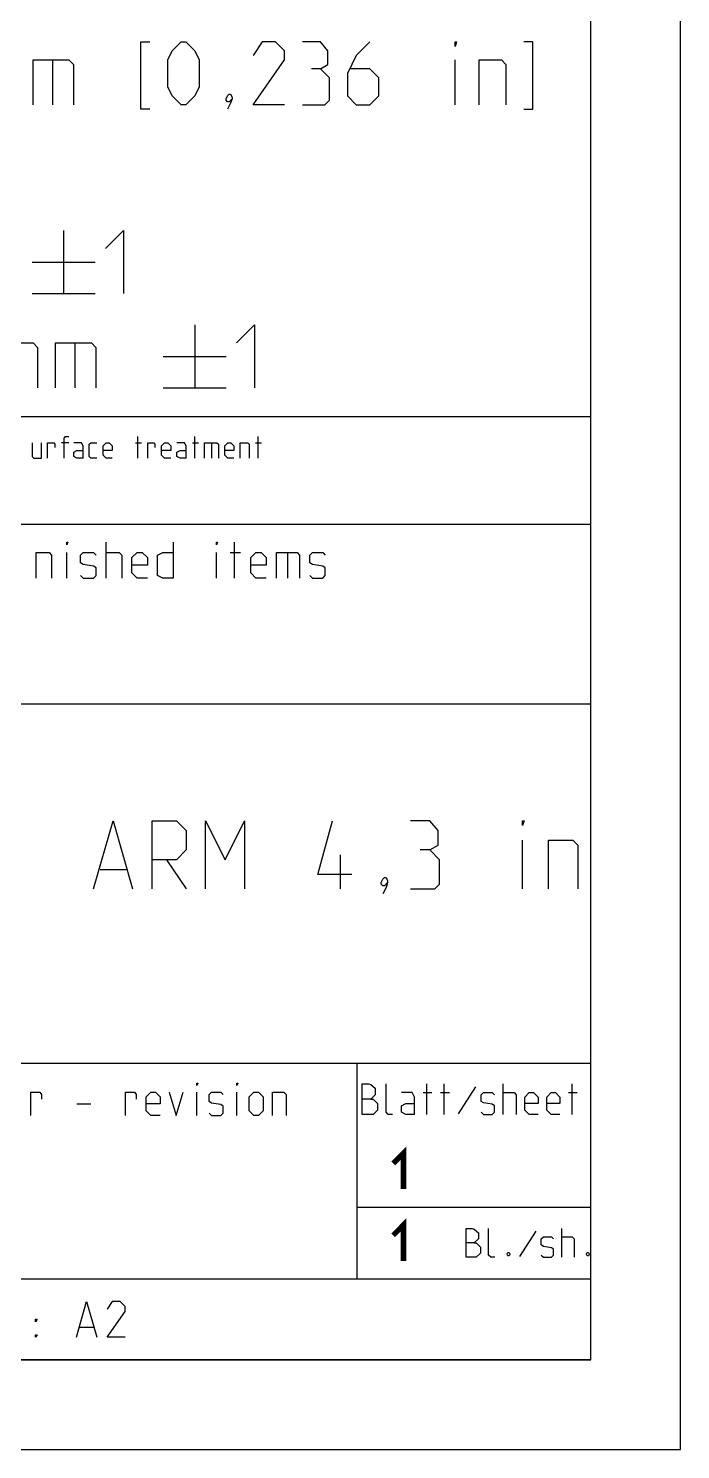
# Model space of a CAD drawing. Header units: millimetres. Extents: x 0 to 594, y 0 to 420.
# Drawn here: x 557.7 to 594, y 0 to 79.1 of the extents above; entities that cross this region are included whole.
import ezdxf

# ---------------------------------------------------------------- set-up
doc = ezdxf.new("R2010")
doc.units = ezdxf.units.MM
doc.header["$LTSCALE"] = 32.67
doc.layers.get('0').update_dxf_attribs({"linetype": 'CONTINUOUS'})

msp = doc.modelspace()

# ---------------------------------------------------------------- linework, layer by layer
at = {"color": 2, "linetype": 'CONTINUOUS'}
for p, q in [((594, 0), (594, 420)), ((559.0272, 77.3426), (559.0272, 74.8426)), ((581.4439, 74.8426), (581.4439, 77.3426)), ((559.6439, 67.8426), (559.6439, 64.3426)), ((557.8939, 66.0926), (561.3939, 66.0926)), ((557.8939, 64.3426), (561.3939, 64.3426)), ((566.9439, 62.5926), (566.9439, 59.0926)), ((560.2772, 61.5926), (560.2772, 59.0926)), ((565.1939, 60.8426), (568.6939, 60.8426)), ((565.1939, 59.0926), (568.6939, 59.0926)), ((406.9997, 57.4999), (588.9997, 57.4999)), ((588.9997, 4.9999), (588.9997, 57.4999)), ((563.7854, 55.1749), (563.7854, 56.3749)), ((566.9568, 55.1749), (566.9568, 56.3749)), ((570.4711, 55.1749), (570.4711, 56.3749)), ((559.9282, 56.032), (559.5282, 56.032)), ((563.6425, 56.032), (563.9854, 56.032)), ((566.8139, 56.032), (567.1568, 56.032)), ((567.8711, 56.032), (567.8711, 55.1749)), ((570.3282, 56.032), (570.6711, 56.032)), ((502.4997, 51.4999), (588.9997, 51.4999)), ((559.833, 48.4999), (559.833, 49.9284)), ((562.0235, 48.4999), (562.0235, 50.4999)), ((568.1663, 48.4999), (568.1663, 49.9284)), ((568.9283, 49.9284), (569.4997, 49.9284)), ((569.1663, 48.4999), (569.1663, 50.4999)), ((572.1187, 49.9284), (572.1187, 48.4999)), ((406.9997, 41.4999), (588.9997, 41.4999)), ((585.1973, 31.1999), (585.1973, 33.9141)), ((565.383, 32.8284), (566.4687, 31.1999)), ((575.064, 31.1999), (575.064, 33.0999)), ((561.6735, 32.2856), (563.1211, 32.2856)), ((406.9997, 21.4999), (588.9997, 21.4999)), ((575.9997, 9.4999), (575.9997, 21.4999)), ((567.0711, 18.5999), (567.0711, 19.8856)), ((569.2997, 18.5999), (569.2997, 19.8856)), ((579.6663, 19.8641), (580.152, 19.8641)), ((579.8687, 18.6499), (579.8687, 20.3499)), ((580.6378, 19.8641), (581.1235, 19.8641)), ((580.8402, 18.6499), (580.8402, 20.3499)), ((582.5806, 20.188), (581.6092, 18.6903)), ((584.1187, 18.6499), (584.1187, 20.3499)), ((587.7616, 19.8641), (588.2473, 19.8641)), ((587.964, 18.6499), (587.964, 20.3499)), ((560.3854, 19.2427), (561.1568, 19.2427)), ((575.9997, 13.4999), (588.9997, 13.4999)), ((585.9401, 12.1475), (585.0259, 10.7379)), ((587.3878, 10.6999), (587.3878, 12.2999)), ((406.9997, 9.4999), (588.9997, 9.4999)), ((560.5473, 6.8213), (561.3092, 6.8213)), ((406.9997, 4.9999), (588.9997, 4.9999)), ((0, 0), (594, 0))]:
    msp.add_line(p, q, dxfattribs=at)
at = {"color": 7, "linetype": 'CONTINUOUS'}
for q in [(589, 415), (20, 5)]:
    msp.add_line((589, 5), q, dxfattribs=at)
at = {"color": 2, "linetype": 'CONTINUOUS'}
for points in [[(564.4439, 74.5926), (563.9439, 74.5926), (563.9439, 78.3426), (564.4439, 78.3426)], [(565.4439, 75.8426), (565.4439, 77.3426), (565.6939, 77.8426), (566.1939, 78.3426), (566.4439, 78.3426), (566.9439, 77.8426), (567.1939, 77.3426), (567.1939, 75.8426), (566.9439, 75.3426), (566.4439, 74.8426), (566.1939, 74.8426), (565.6939, 75.3426), (565.4439, 75.8426)], [(571.9439, 74.8426), (570.1939, 74.8426), (571.9439, 77.3426), (571.9439, 77.8426), (571.4439, 78.3426), (570.6939, 78.3426), (570.1939, 77.5926)], [(573.9439, 76.8426), (574.3605, 77.0926), (574.3605, 77.8426), (573.9439, 78.3426), (572.9439, 78.3426)], [(576.6939, 78.3426), (575.9439, 77.5926), (575.4439, 76.5926), (575.4439, 75.3426), (575.9439, 74.8426), (576.6939, 74.8426), (577.1939, 75.3426), (577.1939, 76.3426), (576.6939, 76.8426), (575.6105, 76.8426)], [(581.4439, 78.0926), (581.4439, 78.3426), (581.5272, 78.3426), (581.4439, 78.0926)], [(585.2772, 74.5926), (585.7772, 74.5926), (585.7772, 78.3426), (585.2772, 78.3426)], [(557.9439, 74.8426), (557.9439, 77.3426), (559.9439, 77.3426), (560.1939, 77.0926), (560.1939, 74.8426)], [(572.9439, 74.8426), (574.1939, 74.8426), (574.4439, 75.0926), (574.4439, 76.3426), (573.9439, 76.8426), (573.4439, 76.8426)], [(582.7772, 74.8426), (582.7772, 77.3426), (584.0272, 77.3426), (584.2772, 77.0926), (584.2772, 74.8426)], [(568.9439, 75.4259), (569.0272, 75.2593), (569.0272, 75.1759), (568.8605, 75.0093), (568.7772, 75.0093), (568.6939, 75.0926), (568.6939, 75.1759), (568.7772, 75.3426), (568.8605, 75.4259), (568.9439, 75.4259)], [(569.0272, 75.1759), (568.9439, 74.9259), (568.7772, 74.5926)], [(561.9772, 66.8426), (562.9772, 67.8426), (562.9772, 64.3426)], [(569.2772, 61.5926), (570.2772, 62.5926), (570.2772, 59.0926)], [(555.9439, 59.0926), (555.9439, 61.5926), (557.9439, 61.5926), (558.1939, 61.3426), (558.1939, 59.0926)], [(559.1939, 59.0926), (559.1939, 61.5926), (561.1939, 61.5926), (561.4439, 61.3426), (561.4439, 59.0926)], [(559.6711, 55.1749), (559.6711, 56.2891), (559.7568, 56.3749), (559.9282, 56.3749)], [(557.8997, 56.032), (557.8997, 55.2606), (557.9854, 55.1749), (558.4139, 55.1749), (558.4139, 56.032)], [(558.7568, 55.1749), (558.7568, 56.032), (559.0997, 56.032), (559.1568, 55.9463), (559.1568, 55.7749)], [(560.7282, 55.1749), (560.7282, 55.8606), (560.6425, 56.032), (560.214, 56.032)], [(560.7282, 55.1749), (560.3854, 55.1749), (560.214, 55.2606), (560.214, 55.5177), (560.3854, 55.6034), (560.7282, 55.6034)], [(561.4997, 55.1749), (561.1568, 55.1749), (561.0711, 55.2606), (561.0711, 55.9463), (561.1568, 56.032), (561.4997, 56.032)], [(562.3568, 55.1749), (562.0139, 55.1749), (561.8425, 55.3463), (561.8425, 55.8606), (562.0139, 56.032), (562.1854, 56.032), (562.3568, 55.8606), (562.3568, 55.6034), (561.8425, 55.6034)], [(564.3282, 55.1749), (564.3282, 56.032), (564.6711, 56.032), (564.7282, 55.9463), (564.7282, 55.7749)], [(565.6139, 55.1749), (565.2711, 55.1749), (565.0997, 55.3463), (565.0997, 55.8606), (565.2711, 56.032), (565.4425, 56.032), (565.6139, 55.8606), (565.6139, 55.6034), (565.0997, 55.6034)], [(566.4711, 55.1749), (566.4711, 55.8606), (566.3854, 56.032), (565.9568, 56.032)], [(566.4711, 55.1749), (566.1283, 55.1749), (565.9568, 55.2606), (565.9568, 55.5177), (566.1283, 55.6034), (566.4711, 55.6034)], [(567.4997, 55.1749), (567.4997, 56.032), (568.1854, 56.032), (568.2711, 55.9463), (568.2711, 55.1749)], [(569.1282, 55.1749), (568.7854, 55.1749), (568.614, 55.3463), (568.614, 55.8606), (568.7854, 56.032), (568.9568, 56.032), (569.1282, 55.8606), (569.1282, 55.6034), (568.614, 55.6034)], [(569.4711, 55.1749), (569.4711, 56.032), (569.8997, 56.032), (569.9854, 55.9463), (569.9854, 55.1749)], [(558.1187, 48.4999), (558.1187, 49.9284), (558.833, 49.9284), (558.9759, 49.7856), (558.9759, 48.4999)], [(559.833, 50.357), (559.833, 50.4999), (559.8806, 50.4999), (559.833, 50.357)], [(560.5949, 48.6427), (560.7378, 48.4999), (561.3092, 48.4999), (561.4521, 48.6427), (561.4521, 49.0713), (561.3092, 49.1665), (560.7378, 49.2618), (560.5949, 49.357), (560.5949, 49.7856), (560.7378, 49.9284), (561.3092, 49.9284), (561.4521, 49.7856)], [(562.0235, 49.9284), (562.7378, 49.9284), (562.8806, 49.7856), (562.8806, 48.4999)], [(564.3092, 48.4999), (563.7378, 48.4999), (563.4521, 48.7856), (563.4521, 49.6427), (563.7378, 49.9284), (564.0235, 49.9284), (564.3092, 49.6427), (564.3092, 49.2141), (563.4521, 49.2141)], [(565.7378, 50.4999), (565.7378, 48.4999), (565.1663, 48.4999), (564.8806, 48.6427), (564.8806, 49.7856), (565.1663, 49.9284), (565.7378, 49.9284)], [(568.1663, 50.357), (568.1663, 50.4999), (568.214, 50.4999), (568.1663, 50.357)], [(570.9283, 48.4999), (570.3568, 48.4999), (570.0711, 48.7856), (570.0711, 49.6427), (570.3568, 49.9284), (570.6425, 49.9284), (570.9283, 49.6427), (570.9283, 49.2141), (570.0711, 49.2141)], [(571.4997, 48.4999), (571.4997, 49.9284), (572.6425, 49.9284), (572.7854, 49.7856), (572.7854, 48.4999)], [(573.3568, 48.6427), (573.4997, 48.4999), (574.0711, 48.4999), (574.214, 48.6427), (574.214, 49.0713), (574.0711, 49.1665), (573.4997, 49.2618), (573.3568, 49.357), (573.3568, 49.7856), (573.4997, 49.9284), (574.0711, 49.9284), (574.214, 49.7856)], [(561.3116, 31.1999), (562.3973, 34.9999), (563.483, 31.1999)], [(564.5687, 31.1999), (564.5687, 34.9999), (565.9259, 34.9999), (566.4687, 34.457), (566.4687, 33.3713), (565.9259, 32.8284), (564.5687, 32.8284)], [(567.5545, 31.1999), (567.5545, 34.9999), (568.6401, 32.8284), (569.7259, 34.9999), (569.7259, 31.1999)], [(575.6973, 32.0141), (573.7973, 32.0141), (574.6116, 34.9999)], [(580.0402, 33.3713), (580.4925, 33.6427), (580.4925, 34.457), (580.0402, 34.9999), (578.9544, 34.9999)], [(585.1973, 34.7284), (585.1973, 34.9999), (585.2878, 34.9999), (585.1973, 34.7284)], [(578.9544, 31.1999), (580.3116, 31.1999), (580.583, 31.4713), (580.583, 32.8284), (580.0402, 33.3713), (579.4973, 33.3713)], [(586.6449, 31.1999), (586.6449, 33.9141), (588.0021, 33.9141), (588.2735, 33.6427), (588.2735, 31.1999)], [(577.5973, 31.8332), (577.6878, 31.6522), (577.6878, 31.5618), (577.5068, 31.3808), (577.4163, 31.3808), (577.3259, 31.4713), (577.3259, 31.5618), (577.4163, 31.7427), (577.5068, 31.8332), (577.5973, 31.8332)], [(577.6878, 31.5618), (577.5973, 31.2903), (577.4163, 30.9284)], [(557.814, 18.5999), (557.814, 19.8856), (558.3282, 19.8856), (558.4139, 19.757), (558.4139, 19.4999)], [(563.0854, 18.5999), (563.0854, 19.8856), (563.5997, 19.8856), (563.6854, 19.757), (563.6854, 19.4999)], [(565.014, 18.5999), (564.4997, 18.5999), (564.2425, 18.857), (564.2425, 19.6284), (564.4997, 19.8856), (564.7568, 19.8856), (565.014, 19.6284), (565.014, 19.2427), (564.2425, 19.2427)], [(565.5282, 19.8856), (565.914, 18.5999), (566.2997, 19.8856)], [(567.0711, 20.2713), (567.0711, 20.3999), (567.114, 20.3999), (567.0711, 20.2713)], [(567.7568, 18.7284), (567.8854, 18.5999), (568.3997, 18.5999), (568.5283, 18.7284), (568.5283, 19.1141), (568.3997, 19.1999), (567.8854, 19.2856), (567.7568, 19.3713), (567.7568, 19.757), (567.8854, 19.8856), (568.3997, 19.8856), (568.5283, 19.757)], [(569.2997, 20.2713), (569.2997, 20.3999), (569.3425, 20.3999), (569.2997, 20.2713)], [(569.9854, 18.857), (569.9854, 19.6284), (570.2425, 19.8856), (570.4997, 19.8856), (570.7568, 19.6284), (570.7568, 18.857), (570.4997, 18.5999), (570.2425, 18.5999), (569.9854, 18.857)], [(571.2711, 18.5999), (571.2711, 19.8856), (571.914, 19.8856), (572.0425, 19.757), (572.0425, 18.5999)], [(576.2664, 18.6499), (576.2664, 20.3499), (576.6306, 20.3499), (576.7521, 20.3094), (576.9949, 20.107), (576.9949, 19.7427), (576.7521, 19.4999), (576.2664, 19.4999)], [(577.9664, 18.6499), (577.7235, 18.6499), (577.6021, 18.7713), (577.6021, 20.3499)], [(579.1806, 18.6499), (579.1806, 19.6213), (579.0592, 19.8641), (578.4521, 19.8641)], [(582.9044, 18.7713), (583.0259, 18.6499), (583.5116, 18.6499), (583.633, 18.7713), (583.633, 19.1356), (583.5116, 19.2165), (583.0259, 19.2975), (582.9044, 19.3784), (582.9044, 19.7427), (583.0259, 19.8641), (583.5116, 19.8641), (583.633, 19.7427)], [(584.1187, 19.8641), (584.7259, 19.8641), (584.8473, 19.7427), (584.8473, 18.6499)], [(586.0616, 18.6499), (585.5759, 18.6499), (585.333, 18.8927), (585.333, 19.6213), (585.5759, 19.8641), (585.8187, 19.8641), (586.0616, 19.6213), (586.0616, 19.257), (585.333, 19.257)], [(587.2759, 18.6499), (586.7901, 18.6499), (586.5473, 18.8927), (586.5473, 19.6213), (586.7901, 19.8641), (587.033, 19.8641), (587.2759, 19.6213), (587.2759, 19.257), (586.5473, 19.257)], [(576.7521, 19.4999), (576.8735, 19.4999), (577.1164, 19.257), (577.1164, 18.8927), (576.8735, 18.6499), (576.2664, 18.6499)], [(579.1806, 18.6499), (578.6949, 18.6499), (578.4521, 18.7713), (578.4521, 19.1356), (578.6949, 19.257), (579.1806, 19.257)], [(582.0545, 10.6999), (582.0545, 12.2999), (582.3973, 12.2999), (582.5116, 12.2618), (582.7401, 12.0713), (582.7401, 11.7284), (582.5116, 11.4999), (582.0545, 11.4999)], [(583.6545, 10.6999), (583.4259, 10.6999), (583.3116, 10.8141), (583.3116, 12.2999)], [(582.5116, 11.4999), (582.6259, 11.4999), (582.8545, 11.2713), (582.8545, 10.9284), (582.6259, 10.6999), (582.0545, 10.6999)], [(586.2449, 10.8141), (586.3592, 10.6999), (586.8163, 10.6999), (586.9306, 10.8141), (586.9306, 11.157), (586.8163, 11.2332), (586.3592, 11.3094), (586.2449, 11.3856), (586.2449, 11.7284), (586.3592, 11.8427), (586.8163, 11.8427), (586.9306, 11.7284)], [(587.3878, 11.8427), (587.9592, 11.8427), (588.0735, 11.7284), (588.0735, 10.6999)], [(584.4545, 10.9665), (584.4925, 10.8903), (584.4925, 10.8522), (584.4545, 10.776), (584.3782, 10.776), (584.3401, 10.8522), (584.3401, 10.8903), (584.3782, 10.9665), (584.4545, 10.9665)], [(588.8735, 10.9665), (588.9116, 10.8903), (588.9116, 10.8522), (588.8735, 10.776), (588.7973, 10.776), (588.7592, 10.8522), (588.7592, 10.8903), (588.7973, 10.9665), (588.8735, 10.9665)], [(560.3568, 6.2499), (560.9283, 8.2499), (561.4997, 6.2499)], [(563.0711, 6.2499), (562.0711, 6.2499), (563.0711, 7.6784), (563.0711, 7.9641), (562.7854, 8.2499), (562.3568, 8.2499), (562.0711, 7.8213)], [(558.0711, 7.107), (558.0711, 7.2499), (558.1663, 7.2499), (558.0711, 7.107)], [(558.0711, 6.2499), (558.0711, 6.3927), (558.1663, 6.3927), (558.0711, 6.2499)]]:
    msp.add_lwpolyline(points, dxfattribs=at)
at = {"color": 2, "linetype": 'CONTINUOUS', "const_width": 0.3}
for points in [[(577.9997, 15.9284), (578.5711, 16.4999), (578.5711, 14.4999)], [(577.9997, 11.9284), (578.5711, 12.4999), (578.5711, 10.4999)]]:
    msp.add_lwpolyline(points, dxfattribs=at)

doc.saveas('drawing.dxf')
